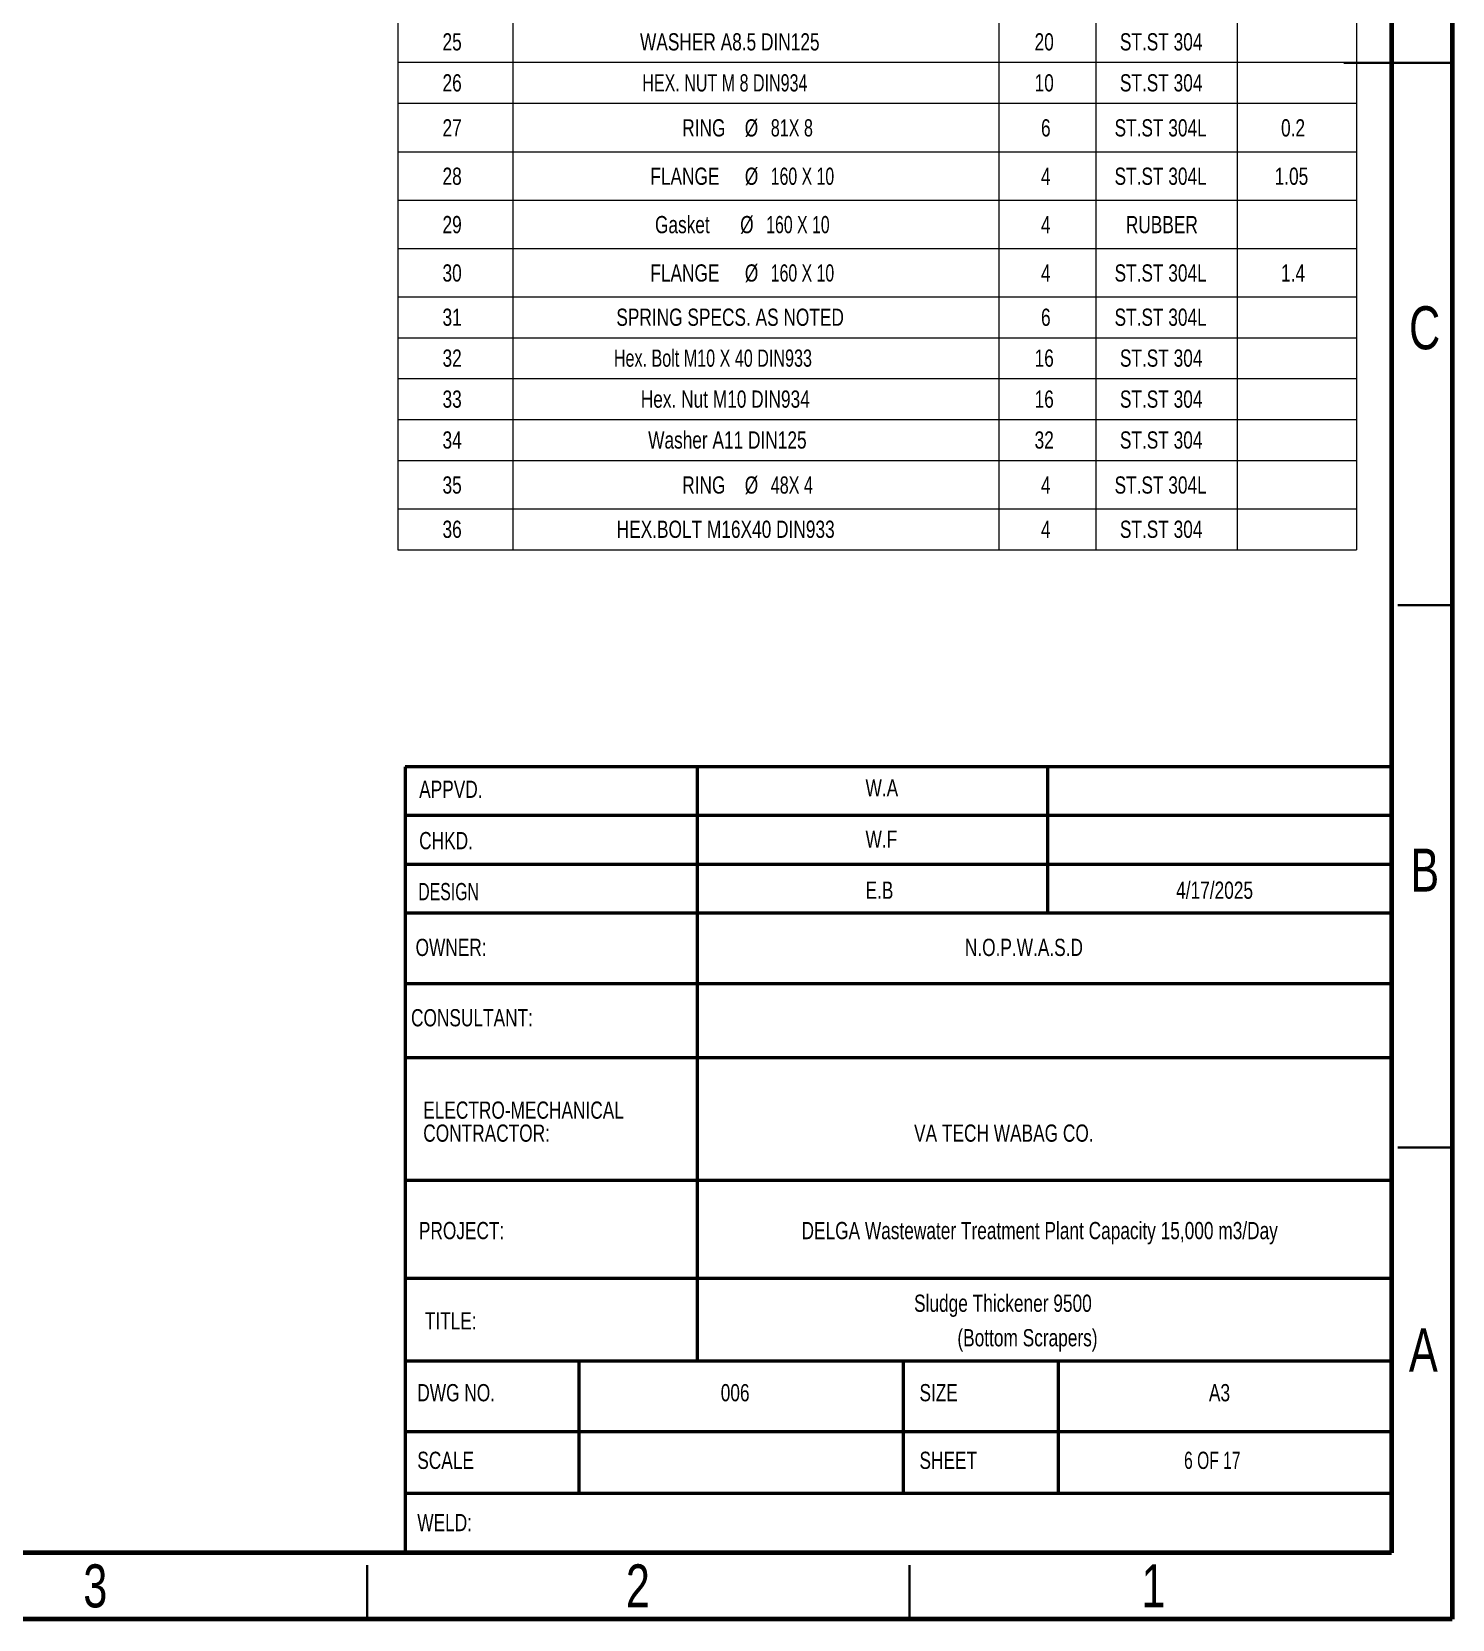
# Model space of a CAD drawing. Header units: millimetres. Extents: x 122 to 2816, y -707 to 556.
# Drawn here: x 2685.2 to 2816.1, y 86.4 to 232.8 of the extents above; entities that cross this region are included whole.
import ezdxf

# ---------------------------------------------------------------- set-up
doc = ezdxf.new("R2010")
doc.units = ezdxf.units.MM
doc.layers.add('FORMAT', color=7, linetype='Continuous')
doc.styles.add('SLDTEXTSTYLE0', font='TXT', dxfattribs={"width": 0.7})
doc.styles.add('SLDTEXTSTYLE10', font='TXT', dxfattribs={"width": 0.6875})
doc.styles.add('SLDTEXTSTYLE14', font='TXT', dxfattribs={"width": 0.697368})
doc.styles.add('SLDTEXTSTYLE6', font='TXT', dxfattribs={"width": 0.687299})
doc.styles.add('SLDTEXTSTYLE7', font='TXT', dxfattribs={"width": 0.75})
doc.styles.add('SLDTEXTSTYLE8', font='TXT', dxfattribs={"width": 0.678571})

# ---------------------------------------------------------------- blocks, each defined once
blk = doc.blocks.new('SW_NOTE_0_58')
at = {"color": 0, "linetype": 'Continuous', "lineweight": 0, "char_height": 1.5875, "attachment_point": 1, "style": 'SLDTEXTSTYLE7'}
for s, insert in [('ELECTRO-MECHANICAL', (0, 2.05)), ('CONTRACTOR:', (0, -0.07))]:
    blk.add_mtext(s, dxfattribs=dict(at, insert=insert))
blk = doc.blocks.new('SW_TABLEANNOTATION_2')
at = {"color": 0, "linetype": 'Continuous', "lineweight": 18}
for p, q in [((0, -101.35), (0, -105.12)), ((10.6, -101.35), (10.6, -105.12)), ((55.39, -101.35), (55.39, -105.12)), ((64.34, -101.35), (64.34, -105.12)), ((77.37, -101.35), (77.37, -105.12)), ((88.36, -101.35), (88.36, -105.12)), ((0, -105.12), (0, -108.9)), ((0, -105.12), (10.6, -105.12)), ((10.6, -105.12), (10.6, -108.9)), ((10.6, -105.12), (55.39, -105.12)), ((55.39, -105.12), (55.39, -108.9)), ((55.39, -105.12), (64.34, -105.12)), ((64.34, -105.12), (64.34, -108.9)), ((64.34, -105.12), (77.37, -105.12)), ((77.37, -105.12), (77.37, -108.9)), ((77.37, -105.12), (88.36, -105.12)), ((88.36, -105.12), (88.36, -108.9)), ((0, -108.9), (0, -113.36)), ((0, -108.9), (10.6, -108.9)), ((10.6, -108.9), (10.6, -113.36)), ((10.6, -108.9), (55.39, -108.9)), ((55.39, -108.9), (55.39, -113.36)), ((55.39, -108.9), (64.34, -108.9)), ((64.34, -108.9), (64.34, -113.36)), ((64.34, -108.9), (77.37, -108.9)), ((77.37, -108.9), (77.37, -113.36)), ((77.37, -108.9), (88.36, -108.9)), ((88.36, -108.9), (88.36, -113.36)), ((0, -113.36), (0, -117.82)), ((0, -113.36), (10.6, -113.36)), ((10.6, -113.36), (10.6, -117.82)), ((10.6, -113.36), (55.39, -113.36)), ((55.39, -113.36), (55.39, -117.82)), ((55.39, -113.36), (64.34, -113.36)), ((64.34, -113.36), (64.34, -117.82)), ((64.34, -113.36), (77.37, -113.36)), ((77.37, -113.36), (77.37, -117.82)), ((77.37, -113.36), (88.36, -113.36)), ((88.36, -113.36), (88.36, -117.82)), ((0, -117.82), (0, -122.28)), ((0, -117.82), (10.6, -117.82)), ((10.6, -117.82), (10.6, -122.28)), ((10.6, -117.82), (55.39, -117.82)), ((55.39, -117.82), (55.39, -122.28)), ((55.39, -117.82), (64.34, -117.82)), ((64.34, -117.82), (64.34, -122.28)), ((64.34, -117.82), (77.37, -117.82)), ((77.37, -117.82), (77.37, -122.28)), ((77.37, -117.82), (88.36, -117.82)), ((88.36, -117.82), (88.36, -122.28)), ((0, -122.28), (0, -126.74)), ((0, -122.28), (10.6, -122.28)), ((10.6, -122.28), (10.6, -126.74)), ((10.6, -122.28), (55.39, -122.28)), ((55.39, -122.28), (55.39, -126.74)), ((55.39, -122.28), (64.34, -122.28)), ((64.34, -122.28), (64.34, -126.74)), ((64.34, -122.28), (77.37, -122.28)), ((77.37, -122.28), (77.37, -126.74)), ((77.37, -122.28), (88.36, -122.28)), ((88.36, -122.28), (88.36, -126.74)), ((0, -126.74), (0, -130.51)), ((0, -126.74), (10.6, -126.74)), ((10.6, -126.74), (10.6, -130.51)), ((10.6, -126.74), (55.39, -126.74)), ((55.39, -126.74), (55.39, -130.51)), ((55.39, -126.74), (64.34, -126.74)), ((64.34, -126.74), (64.34, -130.51)), ((64.34, -126.74), (77.37, -126.74)), ((77.37, -126.74), (77.37, -130.51)), ((77.37, -126.74), (88.36, -126.74)), ((88.36, -126.74), (88.36, -130.51)), ((0, -130.51), (0, -134.28)), ((0, -130.51), (10.6, -130.51)), ((10.6, -130.51), (10.6, -134.28)), ((10.6, -130.51), (55.39, -130.51)), ((55.39, -130.51), (55.39, -134.28)), ((55.39, -130.51), (64.34, -130.51)), ((64.34, -130.51), (64.34, -134.28)), ((64.34, -130.51), (77.37, -130.51)), ((77.37, -130.51), (77.37, -134.28)), ((77.37, -130.51), (88.36, -130.51)), ((88.36, -130.51), (88.36, -134.28)), ((0, -134.28), (0, -138.06)), ((0, -134.28), (10.6, -134.28)), ((10.6, -134.28), (10.6, -138.06)), ((10.6, -134.28), (55.39, -134.28)), ((55.39, -134.28), (55.39, -138.06)), ((55.39, -134.28), (64.34, -134.28)), ((64.34, -134.28), (64.34, -138.06)), ((64.34, -134.28), (77.37, -134.28)), ((77.37, -134.28), (77.37, -138.06)), ((77.37, -134.28), (88.36, -134.28)), ((88.36, -134.28), (88.36, -138.06)), ((0, -138.06), (0, -141.83)), ((0, -138.06), (10.6, -138.06)), ((10.6, -138.06), (10.6, -141.83)), ((10.6, -138.06), (55.39, -138.06)), ((55.39, -138.06), (55.39, -141.83)), ((55.39, -138.06), (64.34, -138.06)), ((64.34, -138.06), (64.34, -141.83)), ((64.34, -138.06), (77.37, -138.06)), ((77.37, -138.06), (77.37, -141.83)), ((77.37, -138.06), (88.36, -138.06)), ((88.36, -138.06), (88.36, -141.83)), ((0, -141.83), (0, -146.29)), ((0, -141.83), (10.6, -141.83)), ((10.6, -141.83), (10.6, -146.29)), ((10.6, -141.83), (55.39, -141.83)), ((55.39, -141.83), (55.39, -146.29)), ((55.39, -141.83), (64.34, -141.83)), ((64.34, -141.83), (64.34, -146.29)), ((64.34, -141.83), (77.37, -141.83)), ((77.37, -141.83), (77.37, -146.29)), ((77.37, -141.83), (88.36, -141.83)), ((88.36, -141.83), (88.36, -146.29)), ((0, -146.29), (0, -150.06)), ((0, -146.29), (10.6, -146.29)), ((10.6, -146.29), (10.6, -150.06)), ((10.6, -146.29), (55.39, -146.29)), ((55.39, -146.29), (55.39, -150.06)), ((55.39, -146.29), (64.34, -146.29)), ((64.34, -146.29), (64.34, -150.06)), ((64.34, -146.29), (77.37, -146.29)), ((77.37, -146.29), (77.37, -150.06)), ((77.37, -146.29), (88.36, -146.29)), ((88.36, -146.29), (88.36, -150.06)), ((0, -150.06), (10.6, -150.06)), ((10.6, -150.06), (55.39, -150.06)), ((55.39, -150.06), (64.34, -150.06)), ((64.34, -150.06), (77.37, -150.06)), ((77.37, -150.06), (88.36, -150.06))]:
    blk.add_line(p, q, dxfattribs=at)
at = {"color": 0, "linetype": 'Continuous', "lineweight": 0, "attachment_point": 1}
for s, insert, char_height, style in [('25', (4.13, -102.44), 1.587, 'SLDTEXTSTYLE7'), ('WASHER A8.5 DIN125', (22.33, -102.44), 1.5875, 'SLDTEXTSTYLE7'), ('20', (58.69, -102.44), 1.587, 'SLDTEXTSTYLE7'), ('ST.ST 304', (66.55, -102.44), 1.587, 'SLDTEXTSTYLE7'), ('26', (4.13, -106.22), 1.587, 'SLDTEXTSTYLE7'), ('HEX. NUT M 8 DIN934', (22.54, -106.22), 1.5875, 'SLDTEXTSTYLE14'), ('10', (58.69, -106.22), 1.587, 'SLDTEXTSTYLE7'), ('ST.ST 304', (66.55, -106.22), 1.587, 'SLDTEXTSTYLE7'), ('27', (4.13, -110.37), 1.587, 'SLDTEXTSTYLE7'), ('RING', (26.22, -110.37), 1.587, 'SLDTEXTSTYLE7'), ('%%c', (31.98, -110.37), 1.587, 'SLDTEXTSTYLE7'), ('81X 8', (34.38, -110.37), 1.587, 'SLDTEXTSTYLE0'), ('6', (59.28, -110.37), 1.59, 'SLDTEXTSTYLE7'), ('ST.ST 304L', (66.06, -110.37), 1.587, 'SLDTEXTSTYLE7'), ('0.2', (81.4, -110.37), 1.587, 'SLDTEXTSTYLE7'), ('28', (4.13, -114.83), 1.587, 'SLDTEXTSTYLE7'), ('FLANGE', (23.28, -114.83), 1.587, 'SLDTEXTSTYLE7'), ('%%c', (31.99, -114.83), 1.587, 'SLDTEXTSTYLE7'), ('160 X 10', (34.38, -114.83), 1.587, 'SLDTEXTSTYLE10'), ('4', (59.28, -114.83), 1.59, 'SLDTEXTSTYLE7'), ('ST.ST 304L', (66.06, -114.83), 1.587, 'SLDTEXTSTYLE7'), ('1.05', (80.81, -114.83), 1.587, 'SLDTEXTSTYLE7'), ('29', (4.13, -119.29), 1.587, 'SLDTEXTSTYLE7'), ('Gasket', (23.71, -119.29), 1.587, 'SLDTEXTSTYLE7'), ('%%c', (31.56, -119.29), 1.587, 'SLDTEXTSTYLE7'), ('160 X 10', (33.96, -119.29), 1.587, 'SLDTEXTSTYLE10'), ('4', (59.28, -119.29), 1.59, 'SLDTEXTSTYLE7'), ('RUBBER', (67.1, -119.29), 1.587, 'SLDTEXTSTYLE7'), ('30', (4.13, -123.75), 1.587, 'SLDTEXTSTYLE7'), ('FLANGE', (23.28, -123.75), 1.587, 'SLDTEXTSTYLE7'), ('%%c', (31.99, -123.75), 1.587, 'SLDTEXTSTYLE7'), ('160 X 10', (34.38, -123.75), 1.587, 'SLDTEXTSTYLE10'), ('4', (59.28, -123.75), 1.59, 'SLDTEXTSTYLE7'), ('ST.ST 304L', (66.06, -123.75), 1.587, 'SLDTEXTSTYLE7'), ('1.4', (81.4, -123.75), 1.587, 'SLDTEXTSTYLE7'), ('31', (4.13, -127.83), 1.587, 'SLDTEXTSTYLE7'), ('SPRING SPECS. AS NOTED', (20.15, -127.83), 1.5875, 'SLDTEXTSTYLE7'), ('6', (59.28, -127.83), 1.59, 'SLDTEXTSTYLE7'), ('ST.ST 304L', (66.06, -127.83), 1.587, 'SLDTEXTSTYLE7'), ('32', (4.13, -131.6), 1.587, 'SLDTEXTSTYLE7'), ('Hex. Bolt M10 X 40 DIN933', (19.92, -131.6), 1.5875, 'SLDTEXTSTYLE0'), ('16', (58.69, -131.6), 1.587, 'SLDTEXTSTYLE7'), ('ST.ST 304', (66.55, -131.6), 1.587, 'SLDTEXTSTYLE7'), ('33', (4.13, -135.38), 1.587, 'SLDTEXTSTYLE7'), ('Hex. Nut M10 DIN934', (22.4, -135.38), 1.5875, 'SLDTEXTSTYLE7'), ('16', (58.69, -135.38), 1.587, 'SLDTEXTSTYLE7'), ('ST.ST 304', (66.55, -135.38), 1.587, 'SLDTEXTSTYLE7'), ('34', (4.13, -139.15), 1.587, 'SLDTEXTSTYLE7'), ('Washer A11 DIN125', (23.08, -139.15), 1.5875, 'SLDTEXTSTYLE7'), ('32', (58.69, -139.15), 1.587, 'SLDTEXTSTYLE7'), ('ST.ST 304', (66.55, -139.15), 1.587, 'SLDTEXTSTYLE7'), ('35', (4.13, -143.3), 1.587, 'SLDTEXTSTYLE7'), ('RING', (26.22, -143.3), 1.587, 'SLDTEXTSTYLE7'), ('%%c', (31.98, -143.3), 1.587, 'SLDTEXTSTYLE7'), ('48X 4', (34.38, -143.3), 1.587, 'SLDTEXTSTYLE0'), ('4', (59.28, -143.3), 1.59, 'SLDTEXTSTYLE7'), ('ST.ST 304L', (66.06, -143.3), 1.587, 'SLDTEXTSTYLE7'), ('36', (4.13, -147.38), 1.587, 'SLDTEXTSTYLE7'), ('HEX.BOLT M16X40 DIN933', (20.18, -147.38), 1.5875, 'SLDTEXTSTYLE7'), ('4', (59.28, -147.38), 1.59, 'SLDTEXTSTYLE7'), ('ST.ST 304', (66.55, -147.38), 1.587, 'SLDTEXTSTYLE7')]:
    blk.add_mtext(s, dxfattribs=dict(at, insert=insert, char_height=char_height, style=style))

msp = doc.modelspace()

# ---------------------------------------------------------------- linework, layer by layer
at = {"color": 7, "linetype": 'Continuous', "lineweight": 70}
for p, q in [((2816.103329, 373.396281), (2816.103329, 86.396281)), ((2810.505801, 369.529806), (2810.505801, 92.529806)), ((2810.505801, 92.529806), (2421.103329, 92.529806)), ((2816.103329, 86.396281), (2416.103329, 86.396281))]:
    msp.add_line(p, q, dxfattribs=at)
at = {"color": 7, "linetype": 'Continuous', "lineweight": 35}
for p, q in [((2816.104329, 229.896281), (2806.102329, 229.896281)), ((2811.103329, 229.896281), (2816.103329, 229.896281)), ((2811.103329, 179.896281), (2816.103329, 179.896281)), ((2811.103329, 129.896281), (2816.103329, 129.896281)), ((2716.103329, 91.396281), (2716.103329, 86.396281)), ((2766.103329, 91.396281), (2766.103329, 86.396281))]:
    msp.add_line(p, q, dxfattribs=at)
at = {"color": 7, "linetype": 'Continuous', "lineweight": 50}
for p, q in [((2719.616115, 164.995457), (2719.616115, 155.995457)), ((2810.505801, 164.995457), (2719.616115, 164.995457)), ((2746.550943, 160.495457), (2746.550943, 164.995457)), ((2778.842235, 151.495457), (2778.842235, 164.995457)), ((2810.505801, 160.495457), (2719.616115, 160.495457)), ((2746.550943, 155.995457), (2746.550943, 160.495457)), ((2719.616115, 155.995457), (2719.616115, 92.529806)), ((2810.505801, 155.995457), (2719.616115, 155.995457)), ((2746.550943, 151.495457), (2746.550943, 155.995457)), ((2810.505801, 151.495457), (2719.616115, 151.495457)), ((2746.550943, 110.221669), (2746.550943, 151.495457)), ((2810.505801, 144.995457), (2719.616115, 144.995457)), ((2810.505801, 138.158536), (2719.616115, 138.158536)), ((2810.505801, 126.855324), (2719.616115, 126.855324)), ((2810.505801, 117.826201), (2719.616115, 117.826201)), ((2719.616115, 110.221669), (2810.505801, 110.221669)), ((2735.660572, 98.029806), (2735.660572, 110.221669)), ((2765.543167, 98.029806), (2765.543167, 110.221669)), ((2779.813631, 98.029806), (2779.813631, 110.221669)), ((2719.616115, 103.693575), (2810.505801, 103.693575)), ((2719.616115, 98.029806), (2810.505801, 98.029806))]:
    msp.add_line(p, q, dxfattribs=at)

# ---------------------------------------------------------------- block references
at = {"color": 7, "linetype": 'Continuous', "lineweight": 0}
for name, p in [('SW_TABLEANNOTATION_2', (2718.928689, 335.070068)), ('SW_NOTE_0_58', (2721.283469, 132.082661))]:
    msp.add_blockref(name, p, dxfattribs=at)

# ---------------------------------------------------------------- texts
for s, insert, char_height, attachment_point, style in [('C', (2813.561988, 207.456435), 3.96875, 2, 'SLDTEXTSTYLE7'), ('APPVD.', (2720.908102, 163.715281), 1.5875, 1, 'SLDTEXTSTYLE7'), ('W.A', (2762.041539, 163.847153), 1.5875, 1, 'SLDTEXTSTYLE7'), ('CHKD.', (2720.908102, 158.981578), 1.5875, 1, 'SLDTEXTSTYLE7'), ('W.F', (2762.041539, 159.11345), 1.5875, 1, 'SLDTEXTSTYLE7'), ('B', (2813.573931, 157.456435), 3.96875, 2, 'SLDTEXTSTYLE7'), ('DESIGN', (2720.821782, 154.279772), 1.5875, 1, 'SLDTEXTSTYLE6'), ('E.B', (2762.041539, 154.411644), 1.5875, 1, 'SLDTEXTSTYLE7'), ('OWNER:', (2720.576454, 149.138899), 1.5875, 1, 'SLDTEXTSTYLE7'), ('CONSULTANT:', (2720.157279, 142.650318), 1.5875, 1, 'SLDTEXTSTYLE7'), ('PROJECT:', (2720.882359, 123.026886), 1.5875, 1, 'SLDTEXTSTYLE7'), ('Sludge Thickener 9500', (2766.512457, 116.329998), 1.5875, 1, 'SLDTEXTSTYLE7'), ('TITLE:', (2721.429165, 114.707218), 1.5875, 1, 'SLDTEXTSTYLE7'), ('A', (2813.443017, 113.206435), 3.96875, 2, 'SLDTEXTSTYLE7'), ('DWG NO.', (2720.734817, 108.079837), 1.5875, 1, 'SLDTEXTSTYLE7'), ('SIZE', (2767.010603, 108.079837), 1.5875, 1, 'SLDTEXTSTYLE7'), ('SCALE', (2720.734817, 101.843488), 1.5875, 1, 'SLDTEXTSTYLE7'), ('SHEET', (2767.010603, 101.843488), 1.5875, 1, 'SLDTEXTSTYLE7'), ('WELD:', (2720.734817, 96.10373), 1.5875, 1, 'SLDTEXTSTYLE7'), ('3', (2691.063366, 91.456435), 3.96875, 2, 'SLDTEXTSTYLE7'), ('2', (2741.063366, 91.456435), 3.96875, 2, 'SLDTEXTSTYLE7'), ('1', (2788.563366, 91.456435), 3.96875, 2, 'SLDTEXTSTYLE7')]:
    msp.add_mtext(s, dxfattribs=dict(at, insert=insert, char_height=char_height, attachment_point=attachment_point, style=style))
at = {"layer": 'FORMAT', "char_height": 1.5875}
for s, insert, attachment_point, style in [('4/17/2025', (2790.664769, 154.411644), 1, 'SLDTEXTSTYLE7'), ('N.O.P.W.A.S.D', (2771.194115, 149.138899), 1, 'SLDTEXTSTYLE7'), ('VA TECH WABAG CO.', (2766.512457, 132.012389), 1, 'SLDTEXTSTYLE7'), ('DELGA Wastewater Treatment Plant Capacity 15,000 m3/Day', (2778.088526, 123.026886), 2, 'SLDTEXTSTYLE7'), ('(Bottom Scrapers)', (2776.962647, 113.148441), 2, 'SLDTEXTSTYLE7'), ('006', (2748.696183, 108.079837), 1, 'SLDTEXTSTYLE7'), ('A3', (2793.683117, 108.079837), 1, 'SLDTEXTSTYLE7'), ('6 OF 17', (2791.391898, 101.843488), 1, 'SLDTEXTSTYLE8')]:
    msp.add_mtext(s, dxfattribs=dict(at, insert=insert, attachment_point=attachment_point, style=style))

doc.saveas('drawing.dxf')
